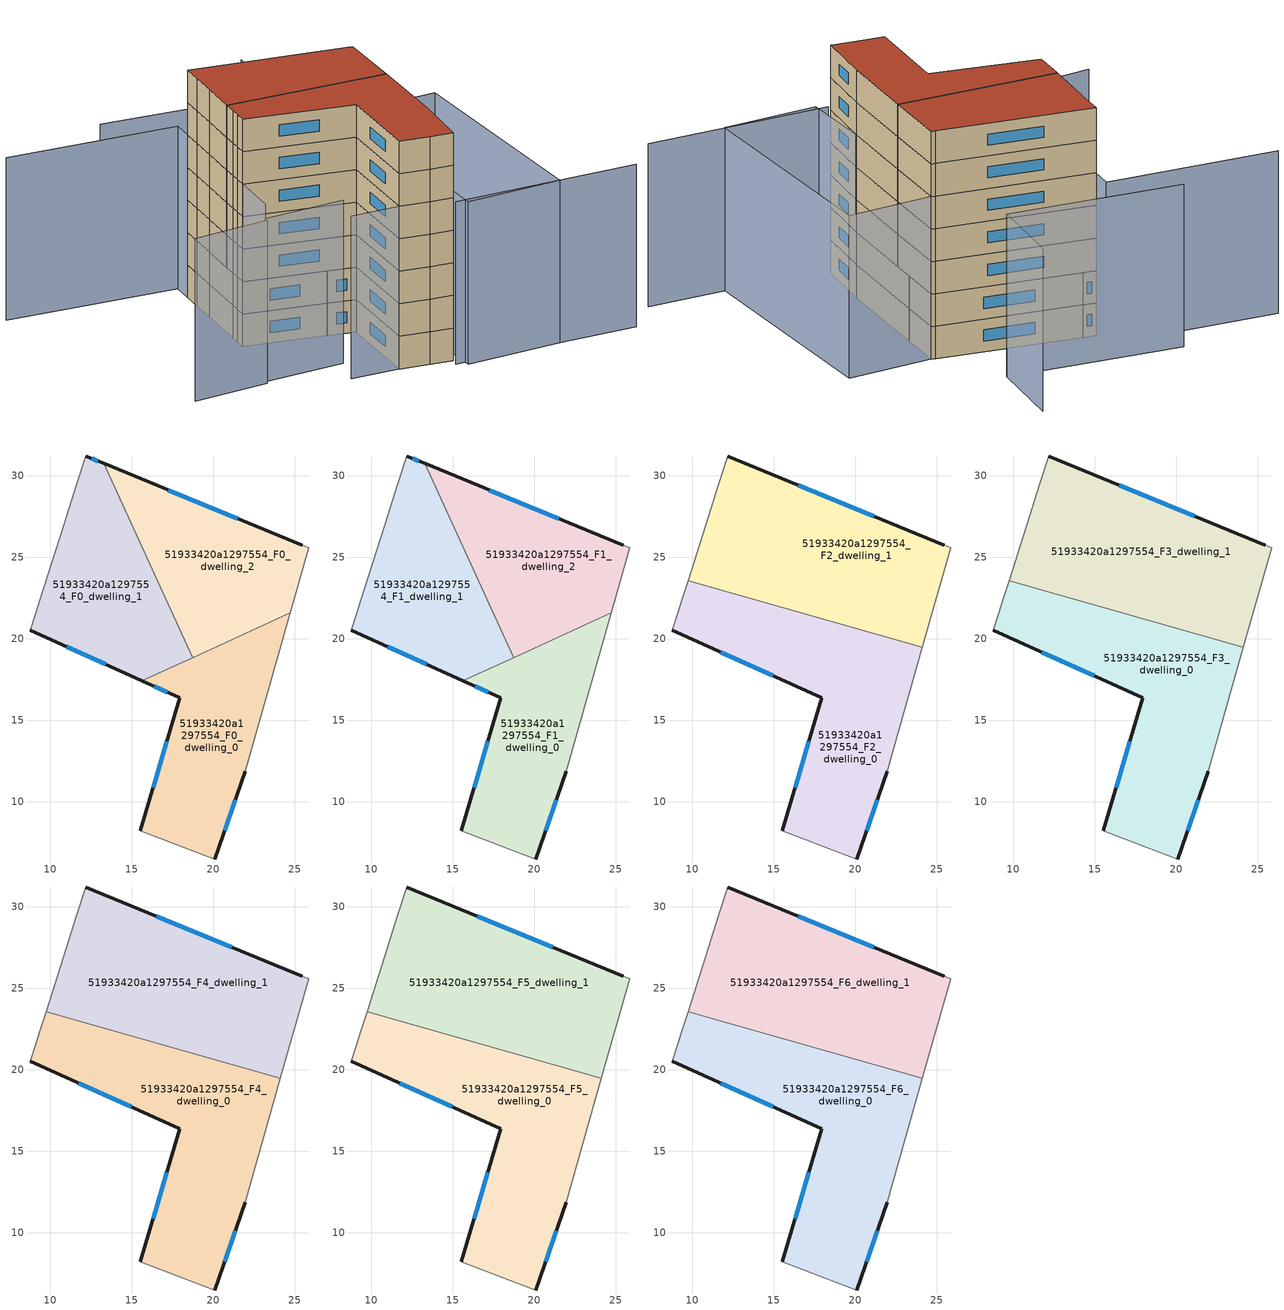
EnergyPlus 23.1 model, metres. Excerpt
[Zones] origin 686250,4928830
51933420a1297554_F0_dwelling_0
 floor ground (EU_floor_Construction): 24.71,21.58 21.95,11.86 20.08,6.49 18.14,7.21 15.51,8.21 17.92,16.37 15.61,17.41 z0
 wall outside (EU_wall_Construction): 20.08,6.49 21.95,11.86 / 15.61,17.41 17.92,16.37 15.51,8.21 z0:3
 wall adiabatic (EU_wall_Construction): 15.51,8.21 18.14,7.21 20.08,6.49 / 21.95,11.86 24.71,21.58 z0:3
 wall to 51933420a1297554_F0_dwelling_2 (EU_wall_Construction): 24.71,21.58 18.73,18.84 z0:3
 wall to 51933420a1297554_F0_dwelling_1 (EU_wall_Construction): 18.73,18.84 15.61,17.41 z0:3
 window (EU_Window_Construction): 20.69,8.23 21.34,10.11 / 17.14,13.71 16.29,10.86 / 16.36,17.07 17.17,16.71 z0.98:2.02
51933420a1297554_F0_dwelling_1
 floor ground (EU_floor_Construction): 13.27,30.75 18.73,18.84 15.61,17.41 8.77,20.52 9.1,21.55 9.35,22.35 10.81,26.96 11.62,29.5 12.16,31.21 z0
 wall outside (EU_wall_Construction): 13.27,30.75 12.16,31.21 / 8.77,20.52 15.61,17.41 z0:3
 wall adiabatic (EU_wall_Construction): 12.16,31.21 11.62,29.5 10.81,26.96 9.35,22.35 9.1,21.55 8.77,20.52 z0:3
 wall to 51933420a1297554_F0_dwelling_2 (EU_wall_Construction): 18.73,18.84 13.27,30.75 z0:3
 window (EU_Window_Construction): 12.91,30.9 12.52,31.06 / 10.99,19.51 13.39,18.42 z0.98:2.02
51933420a1297554_F0_dwelling_2
 floor ground (EU_floor_Construction): 25.46,25.74 25.84,25.58 24.71,21.58 18.73,18.84 13.27,30.75 z0
 wall outside (EU_wall_Construction): 25.46,25.74 13.27,30.75 z0:3
 wall adiabatic (EU_wall_Construction): 24.71,21.58 25.84,25.58 25.46,25.74 z0:3
 window (EU_Window_Construction): 21.5,27.37 17.23,29.12 z0.98:2.02
51933420a1297554_F1_dwelling_0
 floor to 51933420a1297554_F0_dwelling_0 (EU_floor_Construction): 24.71,21.58 21.95,11.86 20.08,6.49 18.14,7.21 15.51,8.21 17.92,16.37 15.61,17.41 z3
 wall outside (EU_wall_Construction): 20.08,6.49 21.95,11.86 / 15.61,17.41 17.92,16.37 15.51,8.21 z3:6
 wall adiabatic (EU_wall_Construction): 15.51,8.21 18.14,7.21 20.08,6.49 / 21.95,11.86 24.71,21.58 z3:6
 wall to 51933420a1297554_F1_dwelling_2 (EU_wall_Construction): 24.71,21.58 18.73,18.84 z3:6
 wall to 51933420a1297554_F1_dwelling_1 (EU_wall_Construction): 18.73,18.84 15.61,17.41 z3:6
 window (EU_Window_Construction): 20.69,8.23 21.34,10.11 / 17.14,13.71 16.29,10.86 / 16.36,17.07 17.17,16.71 z3.98:5.02
51933420a1297554_F1_dwelling_1
 floor to 51933420a1297554_F0_dwelling_1 (EU_floor_Construction): 13.27,30.75 18.73,18.84 15.61,17.41 8.77,20.52 9.1,21.55 9.35,22.35 10.81,26.96 11.62,29.5 12.16,31.21 z3
 wall outside (EU_wall_Construction): 13.27,30.75 12.16,31.21 / 8.77,20.52 15.61,17.41 z3:6
 wall adiabatic (EU_wall_Construction): 12.16,31.21 11.62,29.5 10.81,26.96 9.35,22.35 9.1,21.55 8.77,20.52 z3:6
 wall to 51933420a1297554_F1_dwelling_2 (EU_wall_Construction): 18.73,18.84 13.27,30.75 z3:6
 window (EU_Window_Construction): 12.91,30.9 12.52,31.06 / 10.99,19.51 13.39,18.42 z3.98:5.02
51933420a1297554_F1_dwelling_2
 floor to 51933420a1297554_F0_dwelling_2 (EU_floor_Construction): 25.46,25.74 25.84,25.58 24.71,21.58 18.73,18.84 13.27,30.75 z3
 wall outside (EU_wall_Construction): 25.46,25.74 13.27,30.75 z3:6
 wall adiabatic (EU_wall_Construction): 24.71,21.58 25.84,25.58 25.46,25.74 z3:6
 window (EU_Window_Construction): 21.5,27.37 17.23,29.12 z3.98:5.02
51933420a1297554_F2_dwelling_0
 floor to 51933420a1297554_F1_dwelling_0 (EU_floor_Construction): 24.1,19.46 21.95,11.86 20.08,6.49 18.14,7.21 15.51,8.21 17.92,16.37 18.73,18.84 21.62,20.17 z6; 18.73,18.84 17.92,16.37 15.61,17.41 z6
 floor to 51933420a1297554_F1_dwelling_2 (EU_floor_Construction): 21.62,20.17 18.73,18.84 17.59,21.31 z6
 floor to 51933420a1297554_F1_dwelling_1 (EU_floor_Construction): 17.59,21.31 18.73,18.84 15.61,17.41 8.77,20.52 9.1,21.55 9.35,22.35 9.73,23.55 z6
 wall outside (EU_wall_Construction): 20.08,6.49 21.95,11.86 / 8.77,20.52 17.92,16.37 15.51,8.21 z6:9
 wall adiabatic (EU_wall_Construction): 9.73,23.55 9.35,22.35 9.1,21.55 8.77,20.52 / 21.95,11.86 24.1,19.46 / 15.51,8.21 18.14,7.21 20.08,6.49 z6:9
 wall to 51933420a1297554_F2_dwelling_1 (EU_wall_Construction): 24.1,19.46 9.73,23.55 z6:9
 window (EU_Window_Construction): 20.69,8.23 21.34,10.11 / 17.14,13.71 16.29,10.86 / 11.74,19.17 14.94,17.72 z6.98:8.02
51933420a1297554_F2_dwelling_1
 floor to 51933420a1297554_F1_dwelling_0 (EU_floor_Construction): 24.71,21.58 24.1,19.46 21.62,20.17 z6
 floor to 51933420a1297554_F1_dwelling_1 (EU_floor_Construction): 13.27,30.75 17.59,21.31 9.73,23.55 10.81,26.96 11.62,29.5 12.16,31.21 z6
 floor to 51933420a1297554_F1_dwelling_2 (EU_floor_Construction): 25.46,25.74 25.84,25.58 24.71,21.58 21.62,20.17 17.59,21.31 13.27,30.75 z6
 wall outside (EU_wall_Construction): 25.46,25.74 12.16,31.21 z6:9
 wall adiabatic (EU_wall_Construction): 24.1,19.46 25.84,25.58 25.46,25.74 / 12.16,31.21 11.62,29.5 10.81,26.96 9.73,23.55 z6:9
 window (EU_Window_Construction): 21.13,27.52 16.48,29.43 z6.98:8.02
51933420a1297554_F3_dwelling_0
 floor to 51933420a1297554_F2_dwelling_0 (EU_floor_Construction): 24.1,19.46 21.95,11.86 20.08,6.49 18.14,7.21 15.51,8.21 17.92,16.37 8.77,20.52 9.1,21.55 9.35,22.35 9.73,23.55 z9
 wall outside (EU_wall_Construction): 20.08,6.49 21.95,11.86 / 8.77,20.52 17.92,16.37 15.51,8.21 z9:12
 wall adiabatic (EU_wall_Construction): 9.73,23.55 9.35,22.35 9.1,21.55 8.77,20.52 / 21.95,11.86 24.1,19.46 / 15.51,8.21 18.14,7.21 20.08,6.49 z9:12
 wall to 51933420a1297554_F3_dwelling_1 (EU_wall_Construction): 24.1,19.46 9.73,23.55 z9:12
 window (EU_Window_Construction): 20.69,8.23 21.34,10.11 / 17.14,13.71 16.29,10.86 / 11.74,19.17 14.94,17.72 z9.98:11.02
51933420a1297554_F3_dwelling_1
 floor to 51933420a1297554_F2_dwelling_1 (EU_floor_Construction): 25.46,25.74 25.84,25.58 24.1,19.46 9.73,23.55 10.81,26.96 11.62,29.5 12.16,31.21 z9
 wall outside (EU_wall_Construction): 25.46,25.74 12.16,31.21 z9:12
 wall adiabatic (EU_wall_Construction): 24.1,19.46 25.84,25.58 25.46,25.74 / 12.16,31.21 11.62,29.5 10.81,26.96 9.73,23.55 z9:12
 window (EU_Window_Construction): 21.13,27.52 16.48,29.43 z9.98:11.02
51933420a1297554_F4_dwelling_0
 floor to 51933420a1297554_F3_dwelling_0 (EU_floor_Construction): 24.1,19.46 21.95,11.86 20.08,6.49 18.14,7.21 15.51,8.21 17.92,16.37 8.77,20.52 9.1,21.55 9.35,22.35 9.73,23.55 z12
 wall outside (EU_wall_Construction): 20.08,6.49 21.95,11.86 / 8.77,20.52 17.92,16.37 15.51,8.21 z12:15
 wall adiabatic (EU_wall_Construction): 9.73,23.55 9.35,22.35 9.1,21.55 8.77,20.52 / 21.95,11.86 24.1,19.46 / 15.51,8.21 18.14,7.21 20.08,6.49 z12:15
 wall to 51933420a1297554_F4_dwelling_1 (EU_wall_Construction): 24.1,19.46 9.73,23.55 z12:15
 window (EU_Window_Construction): 20.69,8.23 21.34,10.11 / 17.14,13.71 16.29,10.86 / 11.74,19.17 14.94,17.72 z12.98:14.02
51933420a1297554_F4_dwelling_1
 floor to 51933420a1297554_F3_dwelling_1 (EU_floor_Construction): 25.46,25.74 25.84,25.58 24.1,19.46 9.73,23.55 10.81,26.96 11.62,29.5 12.16,31.21 z12
 wall outside (EU_wall_Construction): 25.46,25.74 12.16,31.21 z12:15
 wall adiabatic (EU_wall_Construction): 24.1,19.46 25.84,25.58 25.46,25.74 / 12.16,31.21 11.62,29.5 10.81,26.96 9.73,23.55 z12:15
 window (EU_Window_Construction): 21.13,27.52 16.48,29.43 z12.98:14.02
51933420a1297554_F5_dwelling_0
 floor to 51933420a1297554_F4_dwelling_0 (EU_floor_Construction): 24.1,19.46 21.95,11.86 20.08,6.49 18.14,7.21 15.51,8.21 17.92,16.37 8.77,20.52 9.1,21.55 9.35,22.35 9.73,23.55 z15
 wall outside (EU_wall_Construction): 20.08,6.49 21.95,11.86 / 8.77,20.52 17.92,16.37 15.51,8.21 z15:18
 wall adiabatic (EU_wall_Construction): 9.73,23.55 9.35,22.35 9.1,21.55 8.77,20.52 / 21.95,11.86 24.1,19.46 / 15.51,8.21 18.14,7.21 20.08,6.49 z15:18
 wall to 51933420a1297554_F5_dwelling_1 (EU_wall_Construction): 24.1,19.46 9.73,23.55 z15:18
 window (EU_Window_Construction): 20.69,8.23 21.34,10.11 / 17.14,13.71 16.29,10.86 / 11.74,19.17 14.94,17.72 z15.98:17.02
51933420a1297554_F5_dwelling_1
 floor to 51933420a1297554_F4_dwelling_1 (EU_floor_Construction): 25.46,25.74 25.84,25.58 24.1,19.46 9.73,23.55 10.81,26.96 11.62,29.5 12.16,31.21 z15
 wall outside (EU_wall_Construction): 25.46,25.74 12.16,31.21 z15:18
 wall adiabatic (EU_wall_Construction): 24.1,19.46 25.84,25.58 25.46,25.74 / 12.16,31.21 11.62,29.5 10.81,26.96 9.73,23.55 z15:18
 window (EU_Window_Construction): 21.13,27.52 16.48,29.43 z15.98:17.02
51933420a1297554_F6_dwelling_0
 floor to 51933420a1297554_F5_dwelling_0 (EU_floor_Construction): 24.1,19.46 21.95,11.86 20.08,6.49 18.14,7.21 15.51,8.21 17.92,16.37 8.77,20.52 9.1,21.55 9.35,22.35 9.73,23.55 z18
 wall outside (EU_wall_Construction): 20.08,6.49 21.95,11.86 / 8.77,20.52 17.92,16.37 15.51,8.21 z18:21
 wall adiabatic (EU_wall_Construction): 9.73,23.55 9.35,22.35 9.1,21.55 8.77,20.52 / 21.95,11.86 24.1,19.46 / 15.51,8.21 18.14,7.21 20.08,6.49 z18:21
 wall to 51933420a1297554_F6_dwelling_1 (EU_wall_Construction): 24.1,19.46 9.73,23.55 z18:21
 window (EU_Window_Construction): 20.69,8.23 21.34,10.11 / 17.14,13.71 16.29,10.86 / 11.74,19.17 14.94,17.72 z18.98:20.02
 roof outside (EU_roof_Construction): 20.08,6.49 21.95,11.86 24.1,19.46 9.73,23.55 9.35,22.35 9.1,21.55 8.77,20.52 17.92,16.37 15.51,8.21 18.14,7.21 z21
51933420a1297554_F6_dwelling_1
 floor to 51933420a1297554_F5_dwelling_1 (EU_floor_Construction): 25.46,25.74 25.84,25.58 24.1,19.46 9.73,23.55 10.81,26.96 11.62,29.5 12.16,31.21 z18
 wall outside (EU_wall_Construction): 25.46,25.74 12.16,31.21 z18:21
 wall adiabatic (EU_wall_Construction): 24.1,19.46 25.84,25.58 25.46,25.74 / 12.16,31.21 11.62,29.5 10.81,26.96 9.73,23.55 z18:21
 window (EU_Window_Construction): 21.13,27.52 16.48,29.43 z18.98:20.02
 roof outside (EU_roof_Construction): 24.1,19.46 25.84,25.58 25.46,25.74 12.16,31.21 11.62,29.5 10.81,26.96 9.73,23.55 z21
shading: 19.71,5.78 36.25,1.41 / 11.09,9.38 20.03,7.01 / 5.34,13.83 12.82,12.29 / -1.85,14.68 5.27,13.47 / -2.37,38 12.79,33.19 / 12.79,33.19 7.38,16.12 / 26.07,39.97 23.54,32.61 / 23.54,32.61 8.21,37.88 / 33.61,23.92 29.21,3.22 / 29.21,3.22 20.51,5.07 / 20.51,5.07 24.91,25.77 / 24.91,25.77 33.61,23.92 z0:15
[Building]
EU S2 Campaign: North Axis=0; Terrain=City; Solar Distribution=FullExterior
[Site:Location]
Bologna: Latitude=44.5; Longitude=11.25; Time Zone=1; Elevation=37
[SizingPeriod:WeatherFileDays]
AnnualSizingPeriod: Begin Month=1; Begin Day of Month=1; End Month=12; End Day of Month=31; Day of Week for Start Day=Monday; Use Weather File Daylight Saving Period=No; Use Weather File Rain and Snow Indicators=No
[MATERIAL]
EU_InternalMass_Material: Roughness=MediumRough; Thickness=0.1; Conductivity=1; Density=1800; Specific Heat=900; Thermal Absorptance=0.9; Solar Absorptance=0.7; Visible Absorptance=0.7
[MATERIAL:NOMASS] Roughness=MediumRough; Thermal Absorptance=0.9; Solar Absorptance=0.7; Visible Absorptance=0.7
Name | Thermal Resistance
EU_wall_NoMass | 0.905828
EU_roof_NoMass | 0.37593
EU_floor_NoMass | 0.67114
[WINDOWMATERIAL:SIMPLEGLAZINGSYSTEM]
EU_Window_SimpleGlazing: UFactor=4.52486; Solar Heat Gain Coefficient=0.85; Visible Transmittance=0.85
[CONSTRUCTION]
EU_wall_Construction: EU_wall_NoMass
EU_roof_Construction: EU_roof_NoMass
EU_floor_Construction: EU_floor_NoMass
EU_InternalMass_Construction: EU_InternalMass_Material
EU_Window_Construction: EU_Window_SimpleGlazing
[ZONE] Type=1; Multiplier=1; Ceiling Height=autocalculate; Floor Area=autocalculate; Part of Total Floor Area=Yes
Name | Volume
51933420a1297554_F0_dwelling_0; 51933420a1297554_F1_dwelling_0 | 213.443
51933420a1297554_F2_dwelling_0 | 320.164
51933420a1297554_F3_dwelling_0; 51933420a1297554_F4_dwelling_0; 51933420a1297554_F5_dwelling_0; 51933420a1297554_F6_dwelling_0 | 320.167
51933420a1297554_F0_dwelling_1; 51933420a1297554_F1_dwelling_1 | 213.445
51933420a1297554_F2_dwelling_1 | 320.152
51933420a1297554_F3_dwelling_1; 51933420a1297554_F4_dwelling_1; 51933420a1297554_F5_dwelling_1; 51933420a1297554_F6_dwelling_1 | 320.156
51933420a1297554_F0_dwelling_2; 51933420a1297554_F1_dwelling_2 | 213.432
[INTERNALMASS] Construction=EU_InternalMass_Construction
Name | Zone or ZoneList | Surface Area
51933420a1297554_F0_dwelling_0_EU_InternalMass | 51933420a1297554_F0_dwelling_0 | 71.1479
51933420a1297554_F0_dwelling_1_EU_InternalMass | 51933420a1297554_F0_dwelling_1 | 71.147
51933420a1297554_F0_dwelling_2_EU_InternalMass | 51933420a1297554_F0_dwelling_2 | 71.1444
51933420a1297554_F1_dwelling_0_EU_InternalMass | 51933420a1297554_F1_dwelling_0 | 71.1479
51933420a1297554_F1_dwelling_1_EU_InternalMass | 51933420a1297554_F1_dwelling_1 | 71.147
51933420a1297554_F1_dwelling_2_EU_InternalMass | 51933420a1297554_F1_dwelling_2 | 71.1444
51933420a1297554_F2_dwelling_0_EU_InternalMass | 51933420a1297554_F2_dwelling_0 | 106.722
51933420a1297554_F2_dwelling_1_EU_InternalMass | 51933420a1297554_F2_dwelling_1 | 106.719
51933420a1297554_F3_dwelling_0_EU_InternalMass | 51933420a1297554_F3_dwelling_0 | 106.722
51933420a1297554_F3_dwelling_1_EU_InternalMass | 51933420a1297554_F3_dwelling_1 | 106.719
51933420a1297554_F4_dwelling_0_EU_InternalMass | 51933420a1297554_F4_dwelling_0 | 106.722
51933420a1297554_F4_dwelling_1_EU_InternalMass | 51933420a1297554_F4_dwelling_1 | 106.719
51933420a1297554_F5_dwelling_0_EU_InternalMass | 51933420a1297554_F5_dwelling_0 | 106.722
51933420a1297554_F5_dwelling_1_EU_InternalMass | 51933420a1297554_F5_dwelling_1 | 106.719
51933420a1297554_F6_dwelling_0_EU_InternalMass | 51933420a1297554_F6_dwelling_0 | 106.722
51933420a1297554_F6_dwelling_1_EU_InternalMass | 51933420a1297554_F6_dwelling_1 | 106.719
[OTHEREQUIPMENT] Fuel Type=Electricity; Design Level Calculation Method=Watts/Area; Power per Zone Floor Area=1; Fraction Latent=0; Fraction Radiant=0; Fraction Lost=0; Carbon Dioxide Generation Rate=0; EndUse Subcategory=EU_Step8_InternalGains
Name | Zone or ZoneList or Space or SpaceList | Schedule
EU_Step8_InternalGain_51933420a1297554_F0_dwelling_0_f000 | 51933420a1297554_F0_dwelling_0 | EU_Step8_GainSchedule_51933420a1297554_F0_dwelling_0_f000
EU_Step8_InternalGain_51933420a1297554_F0_dwelling_1_f000 | 51933420a1297554_F0_dwelling_1 | EU_Step8_GainSchedule_51933420a1297554_F0_dwelling_1_f000
EU_Step8_InternalGain_51933420a1297554_F0_dwelling_2_f000 | 51933420a1297554_F0_dwelling_2 | EU_Step8_GainSchedule_51933420a1297554_F0_dwelling_2_f000
EU_Step8_InternalGain_51933420a1297554_F1_dwelling_0_f000 | 51933420a1297554_F1_dwelling_0 | EU_Step8_GainSchedule_51933420a1297554_F1_dwelling_0_f000
EU_Step8_InternalGain_51933420a1297554_F1_dwelling_1_f000 | 51933420a1297554_F1_dwelling_1 | EU_Step8_GainSchedule_51933420a1297554_F1_dwelling_1_f000
EU_Step8_InternalGain_51933420a1297554_F1_dwelling_2_f000 | 51933420a1297554_F1_dwelling_2 | EU_Step8_GainSchedule_51933420a1297554_F1_dwelling_2_f000
EU_Step8_InternalGain_51933420a1297554_F2_dwelling_0_f000 | 51933420a1297554_F2_dwelling_0 | EU_Step8_GainSchedule_51933420a1297554_F2_dwelling_0_f000
EU_Step8_InternalGain_51933420a1297554_F2_dwelling_1_f000 | 51933420a1297554_F2_dwelling_1 | EU_Step8_GainSchedule_51933420a1297554_F2_dwelling_1_f000
EU_Step8_InternalGain_51933420a1297554_F3_dwelling_0_f000 | 51933420a1297554_F3_dwelling_0 | EU_Step8_GainSchedule_51933420a1297554_F3_dwelling_0_f000
EU_Step8_InternalGain_51933420a1297554_F3_dwelling_1_f000 | 51933420a1297554_F3_dwelling_1 | EU_Step8_GainSchedule_51933420a1297554_F3_dwelling_1_f000
EU_Step8_InternalGain_51933420a1297554_F4_dwelling_0_f000 | 51933420a1297554_F4_dwelling_0 | EU_Step8_GainSchedule_51933420a1297554_F4_dwelling_0_f000
EU_Step8_InternalGain_51933420a1297554_F4_dwelling_1_f000 | 51933420a1297554_F4_dwelling_1 | EU_Step8_GainSchedule_51933420a1297554_F4_dwelling_1_f000
EU_Step8_InternalGain_51933420a1297554_F5_dwelling_0_f000 | 51933420a1297554_F5_dwelling_0 | EU_Step8_GainSchedule_51933420a1297554_F5_dwelling_0_f000
EU_Step8_InternalGain_51933420a1297554_F5_dwelling_1_f000 | 51933420a1297554_F5_dwelling_1 | EU_Step8_GainSchedule_51933420a1297554_F5_dwelling_1_f000
EU_Step8_InternalGain_51933420a1297554_F6_dwelling_0_f000 | 51933420a1297554_F6_dwelling_0 | EU_Step8_GainSchedule_51933420a1297554_F6_dwelling_0_f000
EU_Step8_InternalGain_51933420a1297554_F6_dwelling_1_f000 | 51933420a1297554_F6_dwelling_1 | EU_Step8_GainSchedule_51933420a1297554_F6_dwelling_1_f000
[ZONEVENTILATION:DESIGNFLOWRATE] Schedule=EU_AlwaysOn; Design Flow Rate Calculation Method=AirChanges/Hour; Air Changes per Hour=0.73129; Ventilation Type=Natural; Fan Pressure Rise=0; Fan Total Efficiency=1; Constant Term Coefficient=1; Temperature Term Coefficient=0; Velocity Term Coefficient=0; Velocity Squared Term Coefficient=0; Minimum Indoor Temperature=-100; Maximum Indoor Temperature=100; Delta Temperature=-100; Minimum Outdoor Temperature=-100; Maximum Outdoor Temperature=100; Maximum Wind Speed=40
Name | Zone or ZoneList or Space or SpaceList
EU_ConstantAir_51933420a1297554_F0_dwelling_0 | 51933420a1297554_F0_dwelling_0
EU_ConstantAir_51933420a1297554_F0_dwelling_1 | 51933420a1297554_F0_dwelling_1
EU_ConstantAir_51933420a1297554_F0_dwelling_2 | 51933420a1297554_F0_dwelling_2
EU_ConstantAir_51933420a1297554_F1_dwelling_0 | 51933420a1297554_F1_dwelling_0
EU_ConstantAir_51933420a1297554_F1_dwelling_1 | 51933420a1297554_F1_dwelling_1
EU_ConstantAir_51933420a1297554_F1_dwelling_2 | 51933420a1297554_F1_dwelling_2
EU_ConstantAir_51933420a1297554_F2_dwelling_0 | 51933420a1297554_F2_dwelling_0
EU_ConstantAir_51933420a1297554_F2_dwelling_1 | 51933420a1297554_F2_dwelling_1
EU_ConstantAir_51933420a1297554_F3_dwelling_0 | 51933420a1297554_F3_dwelling_0
EU_ConstantAir_51933420a1297554_F3_dwelling_1 | 51933420a1297554_F3_dwelling_1
EU_ConstantAir_51933420a1297554_F4_dwelling_0 | 51933420a1297554_F4_dwelling_0
EU_ConstantAir_51933420a1297554_F4_dwelling_1 | 51933420a1297554_F4_dwelling_1
EU_ConstantAir_51933420a1297554_F5_dwelling_0 | 51933420a1297554_F5_dwelling_0
EU_ConstantAir_51933420a1297554_F5_dwelling_1 | 51933420a1297554_F5_dwelling_1
EU_ConstantAir_51933420a1297554_F6_dwelling_0 | 51933420a1297554_F6_dwelling_0
EU_ConstantAir_51933420a1297554_F6_dwelling_1 | 51933420a1297554_F6_dwelling_1
[HVACTEMPLATE:THERMOSTAT] Constant Heating Setpoint=20; Constant Cooling Setpoint=50
EU_HeatOnly_51933420a1297554_F0_dwelling_0; EU_HeatOnly_51933420a1297554_F0_dwelling_1; EU_HeatOnly_51933420a1297554_F0_dwelling_2; EU_HeatOnly_51933420a1297554_F1_dwelling_0; EU_HeatOnly_51933420a1297554_F1_dwelling_1; EU_HeatOnly_51933420a1297554_F1_dwelling_2; EU_HeatOnly_51933420a1297554_F2_dwelling_0; EU_HeatOnly_51933420a1297554_F2_dwelling_1; EU_HeatOnly_51933420a1297554_F3_dwelling_0; EU_HeatOnly_51933420a1297554_F3_dwelling_1; EU_HeatOnly_51933420a1297554_F4_dwelling_0; EU_HeatOnly_51933420a1297554_F4_dwelling_1; EU_HeatOnly_51933420a1297554_F5_dwelling_0; EU_HeatOnly_51933420a1297554_F5_dwelling_1; EU_HeatOnly_51933420a1297554_F6_dwelling_0; EU_HeatOnly_51933420a1297554_F6_dwelling_1
[HVACTEMPLATE:ZONE:IDEALLOADSAIRSYSTEM] System Availability Schedule=EU_AlwaysOn; Maximum Heating Supply Air Temperature=50; Minimum Cooling Supply Air Temperature=13; Maximum Heating Supply Air Humidity Ratio=0.0156; Minimum Cooling Supply Air Humidity Ratio=0.0077; Heating Limit=NoLimit; Cooling Limit=NoLimit; Heating Availability Schedule=EU_AlwaysOn; Cooling Availability Schedule=EU_CoolingOff; Dehumidification Control Type=ConstantSensibleHeatRatio; Cooling Sensible Heat Ratio=0.7; Dehumidification Setpoint=60; Humidification Control Type=None; Humidification Setpoint=30; Outdoor Air Method=None; Outdoor Air Flow Rate per Person=0.00944; Outdoor Air Flow Rate per Zone Floor Area=0; Outdoor Air Flow Rate per Zone=0; Demand Controlled Ventilation Type=None; Outdoor Air Economizer Type=NoEconomizer; Heat Recovery Type=None; Sensible Heat Recovery Effectiveness=0.7; Latent Heat Recovery Effectiveness=0.65
Name | Template Thermostat
51933420a1297554_F0_dwelling_0 | EU_HeatOnly_51933420a1297554_F0_dwelling_0
51933420a1297554_F0_dwelling_1 | EU_HeatOnly_51933420a1297554_F0_dwelling_1
51933420a1297554_F0_dwelling_2 | EU_HeatOnly_51933420a1297554_F0_dwelling_2
51933420a1297554_F1_dwelling_0 | EU_HeatOnly_51933420a1297554_F1_dwelling_0
51933420a1297554_F1_dwelling_1 | EU_HeatOnly_51933420a1297554_F1_dwelling_1
51933420a1297554_F1_dwelling_2 | EU_HeatOnly_51933420a1297554_F1_dwelling_2
51933420a1297554_F2_dwelling_0 | EU_HeatOnly_51933420a1297554_F2_dwelling_0
51933420a1297554_F2_dwelling_1 | EU_HeatOnly_51933420a1297554_F2_dwelling_1
51933420a1297554_F3_dwelling_0 | EU_HeatOnly_51933420a1297554_F3_dwelling_0
51933420a1297554_F3_dwelling_1 | EU_HeatOnly_51933420a1297554_F3_dwelling_1
51933420a1297554_F4_dwelling_0 | EU_HeatOnly_51933420a1297554_F4_dwelling_0
51933420a1297554_F4_dwelling_1 | EU_HeatOnly_51933420a1297554_F4_dwelling_1
51933420a1297554_F5_dwelling_0 | EU_HeatOnly_51933420a1297554_F5_dwelling_0
51933420a1297554_F5_dwelling_1 | EU_HeatOnly_51933420a1297554_F5_dwelling_1
51933420a1297554_F6_dwelling_0 | EU_HeatOnly_51933420a1297554_F6_dwelling_0
51933420a1297554_F6_dwelling_1 | EU_HeatOnly_51933420a1297554_F6_dwelling_1
[SIZING:ZONE] Zone Cooling Design Supply Air Temperature Input Method=SupplyAirTemperature; Zone Cooling Design Supply Air Temperature=13; Zone Heating Design Supply Air Temperature Input Method=SupplyAirTemperature; Zone Heating Design Supply Air Temperature=50; Zone Cooling Design Supply Air Humidity Ratio=0.008; Zone Heating Design Supply Air Humidity Ratio=0.008; Cooling Design Air Flow Method=DesignDay; Cooling Design Air Flow Rate=0; Cooling Minimum Air Flow per Zone Floor Area=0.000762; Cooling Minimum Air Flow=0; Cooling Minimum Air Flow Fraction=0.2; Heating Design Air Flow Method=DesignDay; Heating Design Air Flow Rate=0; Heating Maximum Air Flow per Zone Floor Area=0.002032; Heating Maximum Air Flow=0.141576; Heating Maximum Air Flow Fraction=0.3; Account for Dedicated Outdoor Air System=No; Dedicated Outdoor Air System Control Strategy=NeutralSupplyAir; Dedicated Outdoor Air Low Setpoint Temperature for Design=autosize; Dedicated Outdoor Air High Setpoint Temperature for Design=autosize; Zone Load Sizing Method=Sensible Load Only No Latent Load; Zone Latent Cooling Design Supply Air Humidity Ratio Input Method=HumidityRatioDifference; Zone Cooling Design Supply Air Humidity Ratio Difference=0.005; Zone Latent Heating Design Supply Air Humidity Ratio Input Method=HumidityRatioDifference; Zone Humidification Design Supply Air Humidity Ratio Difference=0.005
51933420a1297554_F0_dwelling_0; 51933420a1297554_F0_dwelling_1; 51933420a1297554_F0_dwelling_2; 51933420a1297554_F1_dwelling_0; 51933420a1297554_F1_dwelling_1; 51933420a1297554_F1_dwelling_2; 51933420a1297554_F2_dwelling_0; 51933420a1297554_F2_dwelling_1; 51933420a1297554_F3_dwelling_0; 51933420a1297554_F3_dwelling_1; 51933420a1297554_F4_dwelling_0; 51933420a1297554_F4_dwelling_1; 51933420a1297554_F5_dwelling_0; 51933420a1297554_F5_dwelling_1; 51933420a1297554_F6_dwelling_0; 51933420a1297554_F6_dwelling_1
[SCHEDULE:CONSTANT]
Name | Hourly Value
EU_AlwaysOn | 1
EU_CoolingOff | 0
[SCHEDULE:FILE] Column Number=1; Rows to Skip at Top=0; Number of Hours of Data=8760; Column Separator=Comma; Interpolate to Timestep=No; Minutes per Item=60; Adjust Schedule for Daylight Savings=Yes
Name | File
EU_Step8_GainSchedule_51933420a1297554_F0_dwelling_0_f000 | ../../schedules/51933420a1297554/51933420a1297554_F0_dwelling_0_f000_gain.csv
EU_Step8_GainSchedule_51933420a1297554_F0_dwelling_1_f000 | ../../schedules/51933420a1297554/51933420a1297554_F0_dwelling_1_f000_gain.csv
EU_Step8_GainSchedule_51933420a1297554_F0_dwelling_2_f000 | ../../schedules/51933420a1297554/51933420a1297554_F0_dwelling_2_f000_gain.csv
EU_Step8_GainSchedule_51933420a1297554_F1_dwelling_0_f000 | ../../schedules/51933420a1297554/51933420a1297554_F1_dwelling_0_f000_gain.csv
EU_Step8_GainSchedule_51933420a1297554_F1_dwelling_1_f000 | ../../schedules/51933420a1297554/51933420a1297554_F1_dwelling_1_f000_gain.csv
EU_Step8_GainSchedule_51933420a1297554_F1_dwelling_2_f000 | ../../schedules/51933420a1297554/51933420a1297554_F1_dwelling_2_f000_gain.csv
EU_Step8_GainSchedule_51933420a1297554_F2_dwelling_0_f000 | ../../schedules/51933420a1297554/51933420a1297554_F2_dwelling_0_f000_gain.csv
EU_Step8_GainSchedule_51933420a1297554_F2_dwelling_1_f000 | ../../schedules/51933420a1297554/51933420a1297554_F2_dwelling_1_f000_gain.csv
EU_Step8_GainSchedule_51933420a1297554_F3_dwelling_0_f000 | ../../schedules/51933420a1297554/51933420a1297554_F3_dwelling_0_f000_gain.csv
EU_Step8_GainSchedule_51933420a1297554_F3_dwelling_1_f000 | ../../schedules/51933420a1297554/51933420a1297554_F3_dwelling_1_f000_gain.csv
EU_Step8_GainSchedule_51933420a1297554_F4_dwelling_0_f000 | ../../schedules/51933420a1297554/51933420a1297554_F4_dwelling_0_f000_gain.csv
EU_Step8_GainSchedule_51933420a1297554_F4_dwelling_1_f000 | ../../schedules/51933420a1297554/51933420a1297554_F4_dwelling_1_f000_gain.csv
EU_Step8_GainSchedule_51933420a1297554_F5_dwelling_0_f000 | ../../schedules/51933420a1297554/51933420a1297554_F5_dwelling_0_f000_gain.csv
EU_Step8_GainSchedule_51933420a1297554_F5_dwelling_1_f000 | ../../schedules/51933420a1297554/51933420a1297554_F5_dwelling_1_f000_gain.csv
EU_Step8_GainSchedule_51933420a1297554_F6_dwelling_0_f000 | ../../schedules/51933420a1297554/51933420a1297554_F6_dwelling_0_f000_gain.csv
EU_Step8_GainSchedule_51933420a1297554_F6_dwelling_1_f000 | ../../schedules/51933420a1297554/51933420a1297554_F6_dwelling_1_f000_gain.csv
